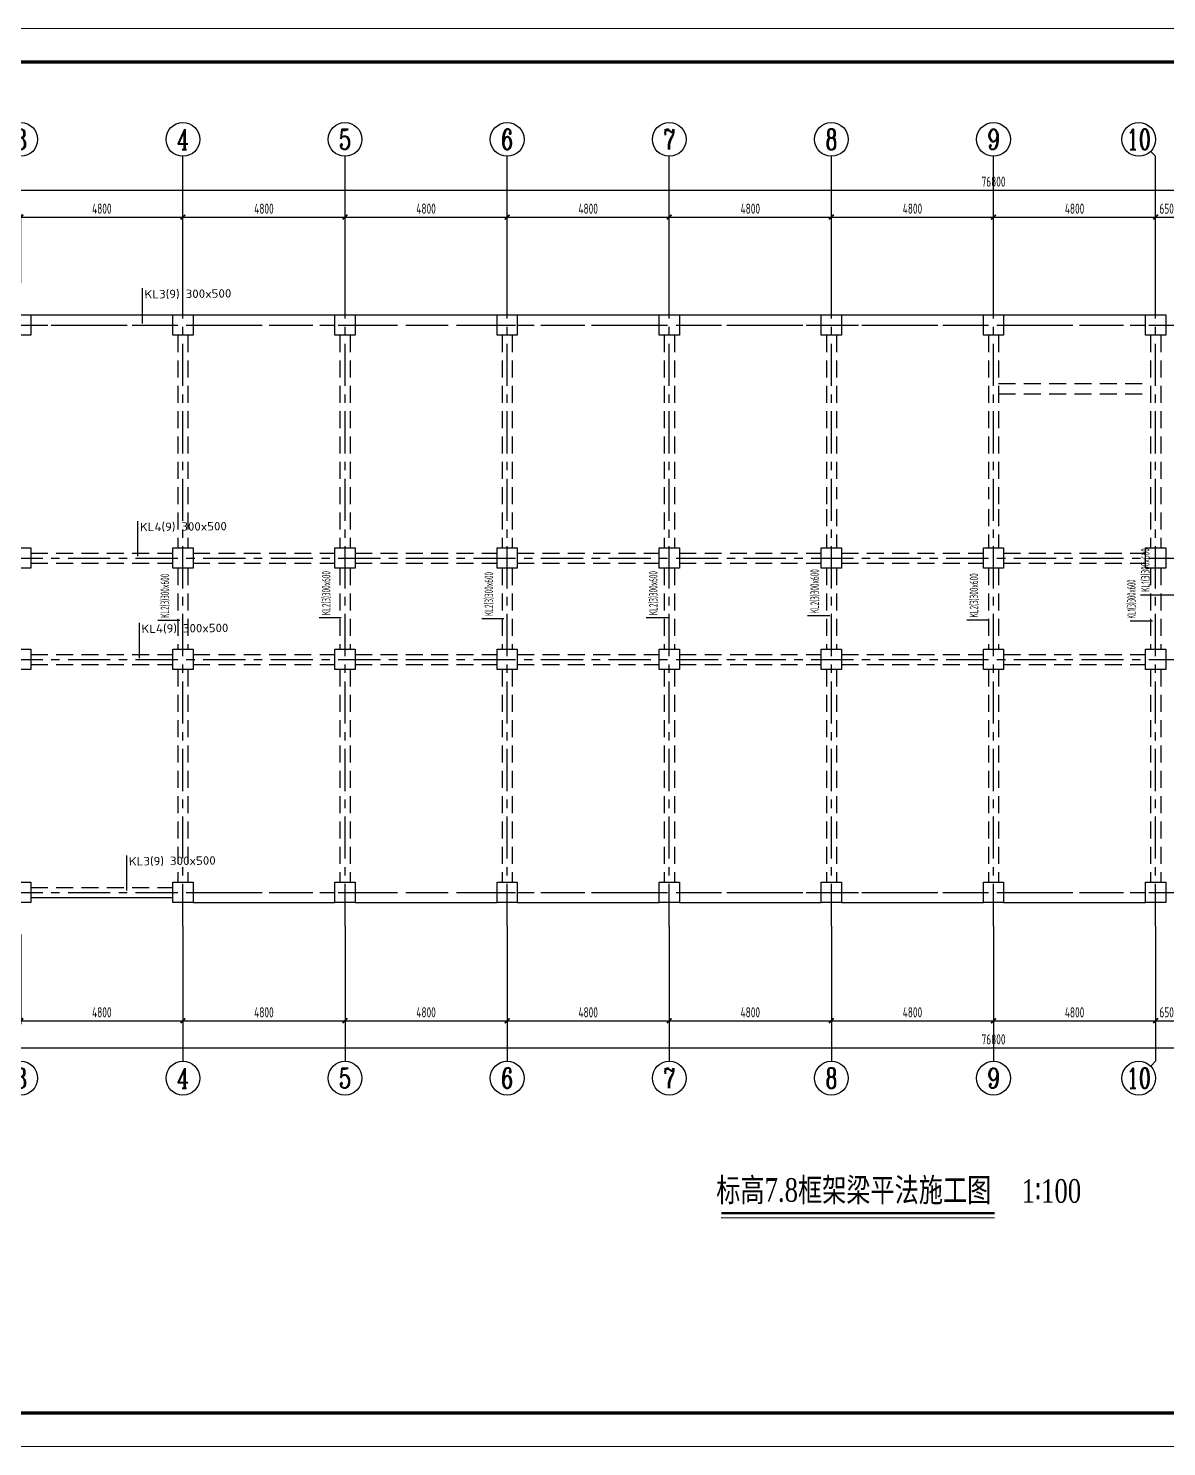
# Model space of a CAD drawing. Extents: x 50245 to 535158, y -325728 to -122983.
# Drawn here: x 326855 to 360555, y -211579 to -169579 of the extents above; entities that cross this region are included whole.
import ezdxf
from ezdxf.enums import TextEntityAlignment as Align

# ---------------------------------------------------------------- set-up
doc = ezdxf.new("R2010")
doc.units = 0
doc.header["$LTSCALE"] = 1000
doc.linetypes.add('CENTER', pattern=[2, 1.25, -0.25, 0.25, -0.25])
doc.linetypes.add('DASHED', pattern=[0.75, 0.5, -0.25])
doc.layers.get('0').update_dxf_attribs({"linetype": 'CONTINUOUS'})
doc.layers.get('Defpoints').update_dxf_attribs({"linetype": 'CONTINUOUS'})
for name, color, linetype in [('AXIS', 253, 'CENTER'), ('AXIS_DIM', 3, 'CONTINUOUS'), ('AXIS_NUM', 7, 'CONTINUOUS'), ('BEAM', 4, 'DASHED'), ('BEAM_CON', 4, 'CONTINUOUS'), ('COLU', 7, 'CONTINUOUS'), ('DIM_SYMB', 3, 'CONTINUOUS'), ('梁集中标注', 2, 'CONTINUOUS')]:
    doc.layers.add(name, color=color, linetype=linetype)
doc.layers.add('PUB_TITLE', color=7, linetype='CONTINUOUS', lineweight=0)
doc.styles.add('TSSD_Axis', font='complex.shx', dxfattribs={"width": 0.7, "bigfont": 'hztxt.shx'})
doc.styles.add('TSSD_Dimension', font='tssdeng.shx', dxfattribs={"width": 0.7, "bigfont": 'hztxt.shx'})
doc.styles.add('图签', font='times.ttf', dxfattribs={"width": 0.75})
doc.dimstyles.new('TSSD_100_100', dxfattribs={"dimtxt": 300, "dimasz": 100, "dimexe": 100, "dimexo": 250, "dimgap": 100, "dimtad": 1, "dimdec": 0, "dimzin": 0, "dimdsep": 46, "dimtxsty": 'TSSD_Dimension', "dimblk": 'ARCHTICK', "dimblk1": 'ARCHTICK', "dimblk2": 'ARCHTICK', "dimcen": 0, "dimdle": 100, "dimclrt": 7, "dimadec": 0, "dimazin": 0, "dimtfac": 1, "dimtdec": 0, "dimtix": 1, "dimtmove": 2, "dimatfit": 3, "dimfxl": 1, "dimtolj": 1, "dimtzin": 0, "dimarcsym": 0})

# ---------------------------------------------------------------- blocks, each defined once
blk = doc.blocks.new('ts_axno')
at = {"color": 0, "linetype": 'ByBlock', "lineweight": -2}
blk.add_circle((0, 0), 0.5, dxfattribs=at)
at = {"color": 0, "linetype": 'ByBlock', "lineweight": -2, "style": 'TSSD_Axis', "width": 0.7}
blk.add_attdef('A', text='', height=0.6, dxfattribs=at).set_placement((0, 0), align=Align.MIDDLE_CENTER)
blk = doc.blocks.new('_ArchTick')
at = {"color": 0, "linetype": 'ByBlock', "const_width": 0.5}
blk.add_lwpolyline([(-0.71, -0.71), (0.71, 0.71)], dxfattribs=at)
blk = doc.blocks.new('*D191')
at = {"layer": 'AXIS_DIM', "color": 0, "lineweight": -2, "transparency": 16777216}
for p, q in [((326630, -196417), (326630, -199067)), ((331430, -196417), (331430, -199067)), ((326530, -198967), (331530, -198967))]:
    blk.add_line(p, q, dxfattribs=at)
at = {"layer": 'Defpoints', "color": 0, "transparency": 16777216}
for p in [(326630, -196167), (331430, -196167), (331430, -198967)]:
    blk.add_point(p, dxfattribs=at)
at = {"layer": 'AXIS_DIM', "color": 0, "lineweight": -2, "transparency": 16777216, "xscale": 100, "yscale": 100, "zscale": 100, "rotation": 180}
blk.add_blockref('_ArchTick', (326630, -198967), dxfattribs=at)
at = {"layer": 'AXIS_DIM', "color": 0, "lineweight": -2, "transparency": 16777216, "xscale": 100, "yscale": 100, "zscale": 100}
blk.add_blockref('_ArchTick', (331430, -198967), dxfattribs=at)
at = {"layer": 'AXIS_DIM', "color": 7, "transparency": 16777216, "insert": (329030, -198717), "char_height": 300, "attachment_point": 5, "style": 'TSSD_Dimension'}
blk.add_mtext('\\A1;4800', dxfattribs=at)
blk = doc.blocks.new('*D192')
at = {"layer": 'AXIS_DIM', "color": 0, "lineweight": -2, "transparency": 16777216}
for p, q in [((331430, -196417), (331430, -199067)), ((336230, -196417), (336230, -199067)), ((331330, -198967), (336330, -198967))]:
    blk.add_line(p, q, dxfattribs=at)
at = {"layer": 'Defpoints', "color": 0, "transparency": 16777216}
for p in [(331430, -196167), (336230, -196167), (336230, -198967)]:
    blk.add_point(p, dxfattribs=at)
at = {"layer": 'AXIS_DIM', "color": 0, "lineweight": -2, "transparency": 16777216, "xscale": 100, "yscale": 100, "zscale": 100, "rotation": 180}
blk.add_blockref('_ArchTick', (331430, -198967), dxfattribs=at)
at = {"layer": 'AXIS_DIM', "color": 0, "lineweight": -2, "transparency": 16777216, "xscale": 100, "yscale": 100, "zscale": 100}
blk.add_blockref('_ArchTick', (336230, -198967), dxfattribs=at)
at = {"layer": 'AXIS_DIM', "color": 7, "transparency": 16777216, "insert": (333830, -198717), "char_height": 300, "attachment_point": 5, "style": 'TSSD_Dimension'}
blk.add_mtext('\\A1;4800', dxfattribs=at)
blk = doc.blocks.new('*D193')
at = {"layer": 'AXIS_DIM', "color": 0, "lineweight": -2, "transparency": 16777216}
for p, q in [((336230, -196417), (336230, -199067)), ((341030, -196417), (341030, -199067)), ((336130, -198967), (341130, -198967))]:
    blk.add_line(p, q, dxfattribs=at)
at = {"layer": 'Defpoints', "color": 0, "transparency": 16777216}
for p in [(336230, -196167), (341030, -196167), (341030, -198967)]:
    blk.add_point(p, dxfattribs=at)
at = {"layer": 'AXIS_DIM', "color": 0, "lineweight": -2, "transparency": 16777216, "xscale": 100, "yscale": 100, "zscale": 100, "rotation": 180}
blk.add_blockref('_ArchTick', (336230, -198967), dxfattribs=at)
at = {"layer": 'AXIS_DIM', "color": 0, "lineweight": -2, "transparency": 16777216, "xscale": 100, "yscale": 100, "zscale": 100}
blk.add_blockref('_ArchTick', (341030, -198967), dxfattribs=at)
at = {"layer": 'AXIS_DIM', "color": 7, "transparency": 16777216, "insert": (338630, -198717), "char_height": 300, "attachment_point": 5, "style": 'TSSD_Dimension'}
blk.add_mtext('\\A1;4800', dxfattribs=at)
blk = doc.blocks.new('*D194')
at = {"layer": 'AXIS_DIM', "color": 0, "lineweight": -2, "transparency": 16777216}
for p, q in [((341030, -196417), (341030, -199067)), ((345830, -196417), (345830, -199067)), ((340930, -198967), (345930, -198967))]:
    blk.add_line(p, q, dxfattribs=at)
at = {"layer": 'Defpoints', "color": 0, "transparency": 16777216}
for p in [(341030, -196167), (345830, -196167), (345830, -198967)]:
    blk.add_point(p, dxfattribs=at)
at = {"layer": 'AXIS_DIM', "color": 0, "lineweight": -2, "transparency": 16777216, "xscale": 100, "yscale": 100, "zscale": 100, "rotation": 180}
blk.add_blockref('_ArchTick', (341030, -198967), dxfattribs=at)
at = {"layer": 'AXIS_DIM', "color": 0, "lineweight": -2, "transparency": 16777216, "xscale": 100, "yscale": 100, "zscale": 100}
blk.add_blockref('_ArchTick', (345830, -198967), dxfattribs=at)
at = {"layer": 'AXIS_DIM', "color": 7, "transparency": 16777216, "insert": (343430, -198717), "char_height": 300, "attachment_point": 5, "style": 'TSSD_Dimension'}
blk.add_mtext('\\A1;4800', dxfattribs=at)
blk = doc.blocks.new('*D195')
at = {"layer": 'AXIS_DIM', "color": 0, "lineweight": -2, "transparency": 16777216}
for p, q in [((345830, -196417), (345830, -199067)), ((350630, -196417), (350630, -199067)), ((345730, -198967), (350730, -198967))]:
    blk.add_line(p, q, dxfattribs=at)
at = {"layer": 'Defpoints', "color": 0, "transparency": 16777216}
for p in [(345830, -196167), (350630, -196167), (350630, -198967)]:
    blk.add_point(p, dxfattribs=at)
at = {"layer": 'AXIS_DIM', "color": 0, "lineweight": -2, "transparency": 16777216, "xscale": 100, "yscale": 100, "zscale": 100, "rotation": 180}
blk.add_blockref('_ArchTick', (345830, -198967), dxfattribs=at)
at = {"layer": 'AXIS_DIM', "color": 0, "lineweight": -2, "transparency": 16777216, "xscale": 100, "yscale": 100, "zscale": 100}
blk.add_blockref('_ArchTick', (350630, -198967), dxfattribs=at)
at = {"layer": 'AXIS_DIM', "color": 7, "transparency": 16777216, "insert": (348230, -198717), "char_height": 300, "attachment_point": 5, "style": 'TSSD_Dimension'}
blk.add_mtext('\\A1;4800', dxfattribs=at)
blk = doc.blocks.new('*D196')
at = {"layer": 'AXIS_DIM', "color": 0, "lineweight": -2, "transparency": 16777216}
for p, q in [((350630, -196417), (350630, -199067)), ((355430, -196417), (355430, -199067)), ((350530, -198967), (355530, -198967))]:
    blk.add_line(p, q, dxfattribs=at)
at = {"layer": 'Defpoints', "color": 0, "transparency": 16777216}
for p in [(350630, -196167), (355430, -196167), (355430, -198967)]:
    blk.add_point(p, dxfattribs=at)
at = {"layer": 'AXIS_DIM', "color": 0, "lineweight": -2, "transparency": 16777216, "xscale": 100, "yscale": 100, "zscale": 100, "rotation": 180}
blk.add_blockref('_ArchTick', (350630, -198967), dxfattribs=at)
at = {"layer": 'AXIS_DIM', "color": 0, "lineweight": -2, "transparency": 16777216, "xscale": 100, "yscale": 100, "zscale": 100}
blk.add_blockref('_ArchTick', (355430, -198967), dxfattribs=at)
at = {"layer": 'AXIS_DIM', "color": 7, "transparency": 16777216, "insert": (353030, -198717), "char_height": 300, "attachment_point": 5, "style": 'TSSD_Dimension'}
blk.add_mtext('\\A1;4800', dxfattribs=at)
blk = doc.blocks.new('*D197')
at = {"layer": 'AXIS_DIM', "color": 0, "lineweight": -2, "transparency": 16777216}
for p, q in [((355430, -196417), (355430, -199067)), ((360230, -196417), (360230, -199067)), ((355330, -198967), (360330, -198967))]:
    blk.add_line(p, q, dxfattribs=at)
at = {"layer": 'Defpoints', "color": 0, "transparency": 16777216}
for p in [(355430, -196167), (360230, -196167), (360230, -198967)]:
    blk.add_point(p, dxfattribs=at)
at = {"layer": 'AXIS_DIM', "color": 0, "lineweight": -2, "transparency": 16777216, "xscale": 100, "yscale": 100, "zscale": 100, "rotation": 180}
blk.add_blockref('_ArchTick', (355430, -198967), dxfattribs=at)
at = {"layer": 'AXIS_DIM', "color": 0, "lineweight": -2, "transparency": 16777216, "xscale": 100, "yscale": 100, "zscale": 100}
blk.add_blockref('_ArchTick', (360230, -198967), dxfattribs=at)
at = {"layer": 'AXIS_DIM', "color": 7, "transparency": 16777216, "insert": (357830, -198717), "char_height": 300, "attachment_point": 5, "style": 'TSSD_Dimension'}
blk.add_mtext('\\A1;4800', dxfattribs=at)
blk = doc.blocks.new('*D198')
at = {"layer": 'AXIS_DIM', "color": 0, "lineweight": -2, "transparency": 16777216}
for p, q in [((360230, -196417), (360230, -199067)), ((360880, -196417), (360880, -199067)), ((360130, -198967), (360980, -198967))]:
    blk.add_line(p, q, dxfattribs=at)
at = {"layer": 'Defpoints', "color": 0, "transparency": 16777216}
for p in [(360230, -196167), (360880, -196167), (360880, -198967)]:
    blk.add_point(p, dxfattribs=at)
at = {"layer": 'AXIS_DIM', "color": 0, "lineweight": -2, "transparency": 16777216, "xscale": 100, "yscale": 100, "zscale": 100, "rotation": 180}
blk.add_blockref('_ArchTick', (360230, -198967), dxfattribs=at)
at = {"layer": 'AXIS_DIM', "color": 0, "lineweight": -2, "transparency": 16777216, "xscale": 100, "yscale": 100, "zscale": 100}
blk.add_blockref('_ArchTick', (360880, -198967), dxfattribs=at)
at = {"layer": 'AXIS_DIM', "color": 7, "transparency": 16777216, "insert": (360555, -198717), "char_height": 300, "attachment_point": 5, "style": 'TSSD_Dimension'}
blk.add_mtext('\\A1;650', dxfattribs=at)
blk = doc.blocks.new('*D206')
at = {"layer": 'AXIS_DIM', "color": 0, "lineweight": -2, "transparency": 16777216}
for p, q in [((317030, -196417), (317030, -199867)), ((393830, -196417), (393830, -199867)), ((316930, -199767), (393930, -199767))]:
    blk.add_line(p, q, dxfattribs=at)
at = {"layer": 'Defpoints', "color": 0, "transparency": 16777216}
for p in [(317030, -196167), (393830, -196167), (393830, -199767)]:
    blk.add_point(p, dxfattribs=at)
at = {"layer": 'AXIS_DIM', "color": 0, "lineweight": -2, "transparency": 16777216, "xscale": 100, "yscale": 100, "zscale": 100, "rotation": 180}
blk.add_blockref('_ArchTick', (317030, -199767), dxfattribs=at)
at = {"layer": 'AXIS_DIM', "color": 0, "lineweight": -2, "transparency": 16777216, "xscale": 100, "yscale": 100, "zscale": 100}
blk.add_blockref('_ArchTick', (393830, -199767), dxfattribs=at)
at = {"layer": 'AXIS_DIM', "color": 7, "transparency": 16777216, "insert": (355430, -199517), "char_height": 300, "attachment_point": 5, "style": 'TSSD_Dimension'}
blk.add_mtext('\\A1;76800', dxfattribs=at)
blk = doc.blocks.new('*D213')
at = {"layer": 'AXIS_DIM', "color": 0, "lineweight": -2, "transparency": 16777216}
for p, q in [((326630, -177117), (326630, -175067)), ((331430, -177117), (331430, -175067)), ((326530, -175167), (331530, -175167))]:
    blk.add_line(p, q, dxfattribs=at)
at = {"layer": 'Defpoints', "color": 0, "transparency": 16777216}
for p in [(331430, -175167), (326630, -177367), (331430, -177367)]:
    blk.add_point(p, dxfattribs=at)
at = {"layer": 'AXIS_DIM', "color": 0, "lineweight": -2, "transparency": 16777216, "xscale": 100, "yscale": 100, "zscale": 100, "rotation": 180}
blk.add_blockref('_ArchTick', (326630, -175167), dxfattribs=at)
at = {"layer": 'AXIS_DIM', "color": 0, "lineweight": -2, "transparency": 16777216, "xscale": 100, "yscale": 100, "zscale": 100}
blk.add_blockref('_ArchTick', (331430, -175167), dxfattribs=at)
at = {"layer": 'AXIS_DIM', "color": 7, "transparency": 16777216, "insert": (329030, -174917), "char_height": 300, "attachment_point": 5, "style": 'TSSD_Dimension'}
blk.add_mtext('\\A1;4800', dxfattribs=at)
blk = doc.blocks.new('*D214')
at = {"layer": 'AXIS_DIM', "color": 0, "lineweight": -2, "transparency": 16777216}
for p, q in [((331430, -177117), (331430, -175067)), ((336230, -177117), (336230, -175067)), ((331330, -175167), (336330, -175167))]:
    blk.add_line(p, q, dxfattribs=at)
at = {"layer": 'Defpoints', "color": 0, "transparency": 16777216}
for p in [(336230, -175167), (331430, -177367), (336230, -177367)]:
    blk.add_point(p, dxfattribs=at)
at = {"layer": 'AXIS_DIM', "color": 0, "lineweight": -2, "transparency": 16777216, "xscale": 100, "yscale": 100, "zscale": 100, "rotation": 180}
blk.add_blockref('_ArchTick', (331430, -175167), dxfattribs=at)
at = {"layer": 'AXIS_DIM', "color": 0, "lineweight": -2, "transparency": 16777216, "xscale": 100, "yscale": 100, "zscale": 100}
blk.add_blockref('_ArchTick', (336230, -175167), dxfattribs=at)
at = {"layer": 'AXIS_DIM', "color": 7, "transparency": 16777216, "insert": (333830, -174917), "char_height": 300, "attachment_point": 5, "style": 'TSSD_Dimension'}
blk.add_mtext('\\A1;4800', dxfattribs=at)
blk = doc.blocks.new('*D215')
at = {"layer": 'AXIS_DIM', "color": 0, "lineweight": -2, "transparency": 16777216}
for p, q in [((336230, -177117), (336230, -175067)), ((341030, -177117), (341030, -175067)), ((336130, -175167), (341130, -175167))]:
    blk.add_line(p, q, dxfattribs=at)
at = {"layer": 'Defpoints', "color": 0, "transparency": 16777216}
for p in [(341030, -175167), (336230, -177367), (341030, -177367)]:
    blk.add_point(p, dxfattribs=at)
at = {"layer": 'AXIS_DIM', "color": 0, "lineweight": -2, "transparency": 16777216, "xscale": 100, "yscale": 100, "zscale": 100, "rotation": 180}
blk.add_blockref('_ArchTick', (336230, -175167), dxfattribs=at)
at = {"layer": 'AXIS_DIM', "color": 0, "lineweight": -2, "transparency": 16777216, "xscale": 100, "yscale": 100, "zscale": 100}
blk.add_blockref('_ArchTick', (341030, -175167), dxfattribs=at)
at = {"layer": 'AXIS_DIM', "color": 7, "transparency": 16777216, "insert": (338630, -174917), "char_height": 300, "attachment_point": 5, "style": 'TSSD_Dimension'}
blk.add_mtext('\\A1;4800', dxfattribs=at)
blk = doc.blocks.new('*D216')
at = {"layer": 'AXIS_DIM', "color": 0, "lineweight": -2, "transparency": 16777216}
for p, q in [((341030, -177117), (341030, -175067)), ((345830, -177117), (345830, -175067)), ((340930, -175167), (345930, -175167))]:
    blk.add_line(p, q, dxfattribs=at)
at = {"layer": 'Defpoints', "color": 0, "transparency": 16777216}
for p in [(345830, -175167), (341030, -177367), (345830, -177367)]:
    blk.add_point(p, dxfattribs=at)
at = {"layer": 'AXIS_DIM', "color": 0, "lineweight": -2, "transparency": 16777216, "xscale": 100, "yscale": 100, "zscale": 100, "rotation": 180}
blk.add_blockref('_ArchTick', (341030, -175167), dxfattribs=at)
at = {"layer": 'AXIS_DIM', "color": 0, "lineweight": -2, "transparency": 16777216, "xscale": 100, "yscale": 100, "zscale": 100}
blk.add_blockref('_ArchTick', (345830, -175167), dxfattribs=at)
at = {"layer": 'AXIS_DIM', "color": 7, "transparency": 16777216, "insert": (343430, -174917), "char_height": 300, "attachment_point": 5, "style": 'TSSD_Dimension'}
blk.add_mtext('\\A1;4800', dxfattribs=at)
blk = doc.blocks.new('*D217')
at = {"layer": 'AXIS_DIM', "color": 0, "lineweight": -2, "transparency": 16777216}
for p, q in [((345830, -177117), (345830, -175067)), ((350630, -177117), (350630, -175067)), ((345730, -175167), (350730, -175167))]:
    blk.add_line(p, q, dxfattribs=at)
at = {"layer": 'Defpoints', "color": 0, "transparency": 16777216}
for p in [(350630, -175167), (345830, -177367), (350630, -177367)]:
    blk.add_point(p, dxfattribs=at)
at = {"layer": 'AXIS_DIM', "color": 0, "lineweight": -2, "transparency": 16777216, "xscale": 100, "yscale": 100, "zscale": 100, "rotation": 180}
blk.add_blockref('_ArchTick', (345830, -175167), dxfattribs=at)
at = {"layer": 'AXIS_DIM', "color": 0, "lineweight": -2, "transparency": 16777216, "xscale": 100, "yscale": 100, "zscale": 100}
blk.add_blockref('_ArchTick', (350630, -175167), dxfattribs=at)
at = {"layer": 'AXIS_DIM', "color": 7, "transparency": 16777216, "insert": (348230, -174917), "char_height": 300, "attachment_point": 5, "style": 'TSSD_Dimension'}
blk.add_mtext('\\A1;4800', dxfattribs=at)
blk = doc.blocks.new('*D218')
at = {"layer": 'AXIS_DIM', "color": 0, "lineweight": -2, "transparency": 16777216}
for p, q in [((350630, -177117), (350630, -175067)), ((355430, -177117), (355430, -175067)), ((350530, -175167), (355530, -175167))]:
    blk.add_line(p, q, dxfattribs=at)
at = {"layer": 'Defpoints', "color": 0, "transparency": 16777216}
for p in [(355430, -175167), (350630, -177367), (355430, -177367)]:
    blk.add_point(p, dxfattribs=at)
at = {"layer": 'AXIS_DIM', "color": 0, "lineweight": -2, "transparency": 16777216, "xscale": 100, "yscale": 100, "zscale": 100, "rotation": 180}
blk.add_blockref('_ArchTick', (350630, -175167), dxfattribs=at)
at = {"layer": 'AXIS_DIM', "color": 0, "lineweight": -2, "transparency": 16777216, "xscale": 100, "yscale": 100, "zscale": 100}
blk.add_blockref('_ArchTick', (355430, -175167), dxfattribs=at)
at = {"layer": 'AXIS_DIM', "color": 7, "transparency": 16777216, "insert": (353030, -174917), "char_height": 300, "attachment_point": 5, "style": 'TSSD_Dimension'}
blk.add_mtext('\\A1;4800', dxfattribs=at)
blk = doc.blocks.new('*D219')
at = {"layer": 'AXIS_DIM', "color": 0, "lineweight": -2, "transparency": 16777216}
for p, q in [((355430, -177117), (355430, -175067)), ((360230, -177117), (360230, -175067)), ((355330, -175167), (360330, -175167))]:
    blk.add_line(p, q, dxfattribs=at)
at = {"layer": 'Defpoints', "color": 0, "transparency": 16777216}
for p in [(360230, -175167), (355430, -177367), (360230, -177367)]:
    blk.add_point(p, dxfattribs=at)
at = {"layer": 'AXIS_DIM', "color": 0, "lineweight": -2, "transparency": 16777216, "xscale": 100, "yscale": 100, "zscale": 100, "rotation": 180}
blk.add_blockref('_ArchTick', (355430, -175167), dxfattribs=at)
at = {"layer": 'AXIS_DIM', "color": 0, "lineweight": -2, "transparency": 16777216, "xscale": 100, "yscale": 100, "zscale": 100}
blk.add_blockref('_ArchTick', (360230, -175167), dxfattribs=at)
at = {"layer": 'AXIS_DIM', "color": 7, "transparency": 16777216, "insert": (357830, -174917), "char_height": 300, "attachment_point": 5, "style": 'TSSD_Dimension'}
blk.add_mtext('\\A1;4800', dxfattribs=at)
blk = doc.blocks.new('*D220')
at = {"layer": 'AXIS_DIM', "color": 0, "lineweight": -2, "transparency": 16777216}
for p, q in [((360230, -177117), (360230, -175067)), ((360880, -177117), (360880, -175067)), ((360130, -175167), (360980, -175167))]:
    blk.add_line(p, q, dxfattribs=at)
at = {"layer": 'Defpoints', "color": 0, "transparency": 16777216}
for p in [(360880, -175167), (360230, -177367), (360880, -177367)]:
    blk.add_point(p, dxfattribs=at)
at = {"layer": 'AXIS_DIM', "color": 0, "lineweight": -2, "transparency": 16777216, "xscale": 100, "yscale": 100, "zscale": 100, "rotation": 180}
blk.add_blockref('_ArchTick', (360230, -175167), dxfattribs=at)
at = {"layer": 'AXIS_DIM', "color": 0, "lineweight": -2, "transparency": 16777216, "xscale": 100, "yscale": 100, "zscale": 100}
blk.add_blockref('_ArchTick', (360880, -175167), dxfattribs=at)
at = {"layer": 'AXIS_DIM', "color": 7, "transparency": 16777216, "insert": (360555, -174917), "char_height": 300, "attachment_point": 5, "style": 'TSSD_Dimension'}
blk.add_mtext('\\A1;650', dxfattribs=at)
blk = doc.blocks.new('*D228')
at = {"layer": 'AXIS_DIM', "color": 0, "lineweight": -2, "transparency": 16777216}
for p, q in [((317030, -177117), (317030, -174267)), ((393830, -177117), (393830, -174267)), ((316930, -174367), (393930, -174367))]:
    blk.add_line(p, q, dxfattribs=at)
at = {"layer": 'Defpoints', "color": 0, "transparency": 16777216}
for p in [(393830, -174367), (317030, -177367), (393830, -177367)]:
    blk.add_point(p, dxfattribs=at)
at = {"layer": 'AXIS_DIM', "color": 0, "lineweight": -2, "transparency": 16777216, "xscale": 100, "yscale": 100, "zscale": 100, "rotation": 180}
blk.add_blockref('_ArchTick', (317030, -174367), dxfattribs=at)
at = {"layer": 'AXIS_DIM', "color": 0, "lineweight": -2, "transparency": 16777216, "xscale": 100, "yscale": 100, "zscale": 100}
blk.add_blockref('_ArchTick', (393830, -174367), dxfattribs=at)
at = {"layer": 'AXIS_DIM', "color": 7, "transparency": 16777216, "insert": (355430, -174117), "char_height": 300, "attachment_point": 5, "style": 'TSSD_Dimension'}
blk.add_mtext('\\A1;76800', dxfattribs=at)

msp = doc.modelspace()

# ---------------------------------------------------------------- linework, layer by layer
at = {"layer": 'AXIS'}
for p, q in [((331430.3, -196167.1), (331430.3, -177367.1)), ((336230.3, -196167.1), (336230.3, -177367.1)), ((341030.3, -196167.1), (341030.3, -177367.1)), ((345830.3, -196167.1), (345830.3, -177367.1)), ((350630.3, -196167.1), (350630.3, -177367.1)), ((355430.3, -196167.1), (355430.3, -177367.1)), ((360230.3, -196167.1), (360230.3, -177367.1)), ((316030.3, -178367.1), (394830.3, -178367.1)), ((316030.3, -185267.1), (394830.3, -185267.1)), ((316030.3, -185267.1), (394830.3, -185267.1)), ((316030.3, -188267.1), (394830.3, -188267.1)), ((316030.3, -188267.1), (394830.3, -188267.1)), ((316030.3, -195167.1), (394830.3, -195167.1)), ((316030.3, -195167.1), (394830.3, -195167.1))]:
    msp.add_line(p, q, dxfattribs=at)
at = {"layer": 'AXIS_NUM'}
for p, q in [((331430.3, -177367.1), (331430.3, -173367.1)), ((336230.3, -177367.1), (336230.3, -173367.1)), ((341030.3, -177367.1), (341030.3, -173367.1)), ((345830.3, -177367.1), (345830.3, -173367.1)), ((350630.3, -177367.1), (350630.3, -173367.1)), ((355430.3, -177367.1), (355430.3, -173367.1)), ((360230.3, -173367.1), (360083.9, -173220.7)), ((360230.3, -177367.1), (360230.3, -173367.1)), ((331430.3, -196167.1), (331430.3, -200167.1)), ((336230.3, -196167.1), (336230.3, -200167.1)), ((341030.3, -196167.1), (341030.3, -200167.1)), ((345830.3, -196167.1), (345830.3, -200167.1)), ((350630.3, -196167.1), (350630.3, -200167.1)), ((355430.3, -196167.1), (355430.3, -200167.1)), ((360230.3, -196167.1), (360230.3, -200167.1)), ((360230.3, -200167.1), (360083.9, -200313.5))]:
    msp.add_line(p, q, dxfattribs=at)
at = {"layer": 'BEAM'}
for p, q in [((326930.3, -178367.1), (331130.3, -178367.1)), ((331730.3, -178367.1), (335930.3, -178367.1)), ((336530.3, -178367.1), (340730.3, -178367.1)), ((341330.3, -178367.1), (345530.3, -178367.1)), ((346130.3, -178367.1), (350330.3, -178367.1)), ((350930.3, -178367.1), (355130.3, -178367.1)), ((355730.3, -178367.1), (359930.3, -178367.1)), ((331280.3, -178667.1), (331280.3, -184967.1)), ((331580.3, -178667.1), (331580.3, -184967.1)), ((336080.3, -178667.1), (336080.3, -184967.1)), ((336380.3, -178667.1), (336380.3, -184967.1)), ((340880.3, -178667.1), (340880.3, -184967.1)), ((341180.3, -178667.1), (341180.3, -184967.1)), ((345680.3, -178667.1), (345680.3, -184967.1)), ((345980.3, -178667.1), (345980.3, -184967.1)), ((350480.3, -178667.1), (350480.3, -183817.1)), ((350780.3, -178667.1), (350780.3, -183517.1)), ((355280.3, -178667.1), (355280.3, -183517.1)), ((355580.3, -178667.1), (355580.3, -183817.1)), ((360080.3, -178667.1), (360080.3, -184967.1)), ((360380.3, -178667.1), (360380.3, -184967.1)), ((355580.3, -180097.1), (360080.3, -180097.1)), ((355580.3, -180397.1), (360080.3, -180397.1)), ((350480.3, -183817.1), (350480.3, -184967.1)), ((350780.3, -183817.1), (350780.3, -184967.1)), ((355280.3, -183817.1), (355280.3, -184967.1)), ((355580.3, -183817.1), (355580.3, -184967.1)), ((326930.3, -185117.1), (331130.3, -185117.1)), ((331730.3, -185117.1), (335930.3, -185117.1)), ((336530.3, -185117.1), (340730.3, -185117.1)), ((341330.3, -185117.1), (345530.3, -185117.1)), ((346130.3, -185117.1), (350330.3, -185117.1)), ((350930.3, -185117.1), (355130.3, -185117.1)), ((355730.3, -185117.1), (359930.3, -185117.1)), ((326930.3, -185417.1), (331130.3, -185417.1)), ((331280.3, -185567.1), (331280.3, -187967.1)), ((331580.3, -185567.1), (331580.3, -187967.1)), ((331730.3, -185417.1), (335930.3, -185417.1)), ((336080.3, -185567.1), (336080.3, -187967.1)), ((336380.3, -185567.1), (336380.3, -187967.1)), ((336530.3, -185417.1), (340730.3, -185417.1)), ((340880.3, -185567.1), (340880.3, -187967.1)), ((341180.3, -185567.1), (341180.3, -187967.1)), ((341330.3, -185417.1), (345530.3, -185417.1)), ((345680.3, -185567.1), (345680.3, -187967.1)), ((345980.3, -185567.1), (345980.3, -187967.1)), ((346130.3, -185417.1), (350330.3, -185417.1)), ((350480.3, -185567.1), (350480.3, -187967.1)), ((350780.3, -185567.1), (350780.3, -187967.1)), ((350930.3, -185417.1), (355130.3, -185417.1)), ((355280.3, -185567.1), (355280.3, -187967.1)), ((355580.3, -185567.1), (355580.3, -187967.1)), ((355730.3, -185417.1), (359930.3, -185417.1)), ((360080.3, -185567.1), (360080.3, -187967.1)), ((360380.3, -185567.1), (360380.3, -187967.1)), ((326930.3, -188117.1), (331130.3, -188117.1)), ((331730.3, -188117.1), (335930.3, -188117.1)), ((336530.3, -188117.1), (340730.3, -188117.1)), ((341330.3, -188117.1), (345530.3, -188117.1)), ((346130.3, -188117.1), (350330.3, -188117.1)), ((350930.3, -188117.1), (355130.3, -188117.1)), ((355730.3, -188117.1), (359930.3, -188117.1)), ((326930.3, -188417.1), (331130.3, -188417.1)), ((331280.3, -188567.1), (331280.3, -194867.1)), ((331580.3, -188567.1), (331580.3, -194867.1)), ((331730.3, -188417.1), (335930.3, -188417.1)), ((336080.3, -188567.1), (336080.3, -194867.1)), ((336380.3, -188567.1), (336380.3, -194867.1)), ((336530.3, -188417.1), (340730.3, -188417.1)), ((340880.3, -188567.1), (340880.3, -194867.1)), ((341180.3, -188567.1), (341180.3, -194867.1)), ((341330.3, -188417.1), (345530.3, -188417.1)), ((345680.3, -188567.1), (345680.3, -194867.1)), ((345980.3, -188567.1), (345980.3, -194867.1)), ((346130.3, -188417.1), (350330.3, -188417.1)), ((350480.3, -188567.1), (350480.3, -194867.1)), ((350780.3, -188567.1), (350780.3, -194867.1)), ((350930.3, -188417.1), (355130.3, -188417.1)), ((355280.3, -188567.1), (355280.3, -194867.1)), ((355580.3, -188567.1), (355580.3, -194867.1)), ((355730.3, -188417.1), (359930.3, -188417.1)), ((360080.3, -188567.1), (360080.3, -194867.1)), ((360380.3, -188567.1), (360380.3, -194867.1)), ((326930.3, -195017.1), (331130.3, -195017.1)), ((331730.3, -195167.1), (335930.3, -195167.1)), ((336530.3, -195167.1), (340730.3, -195167.1)), ((341330.3, -195167.1), (345530.3, -195167.1)), ((346130.3, -195167.1), (350330.3, -195167.1)), ((350930.3, -195167.1), (355130.3, -195167.1)), ((355730.3, -195167.1), (359930.3, -195167.1))]:
    msp.add_line(p, q, dxfattribs=at)
at = {"layer": 'BEAM_CON'}
for p, q in [((326930.3, -178067.1), (331130.3, -178067.1)), ((331730.3, -178067.1), (335930.3, -178067.1)), ((336530.3, -178067.1), (340730.3, -178067.1)), ((341330.3, -178067.1), (345530.3, -178067.1)), ((346130.3, -178067.1), (350330.3, -178067.1)), ((350930.3, -178067.1), (355130.3, -178067.1)), ((355730.3, -178067.1), (359930.3, -178067.1)), ((326930.3, -195317.1), (331130.3, -195317.1)), ((331730.3, -195467.1), (335930.3, -195467.1)), ((336530.3, -195467.1), (340730.3, -195467.1)), ((341330.3, -195467.1), (345530.3, -195467.1)), ((346130.3, -195467.1), (350330.3, -195467.1)), ((350930.3, -195467.1), (355130.3, -195467.1)), ((355730.3, -195467.1), (359930.3, -195467.1))]:
    msp.add_line(p, q, dxfattribs=at)
at = {"layer": 'COLU'}
for points in [[(326330.3, -178067.1), (326930.3, -178067.1), (326930.3, -178667.1), (326330.3, -178667.1)], [(331130.3, -178067.1), (331730.3, -178067.1), (331730.3, -178667.1), (331130.3, -178667.1)], [(335930.3, -178067.1), (336530.3, -178067.1), (336530.3, -178667.1), (335930.3, -178667.1)], [(340730.3, -178067.1), (341330.3, -178067.1), (341330.3, -178667.1), (340730.3, -178667.1)], [(345530.3, -178067.1), (346130.3, -178067.1), (346130.3, -178667.1), (345530.3, -178667.1)], [(350330.3, -178067.1), (350930.3, -178067.1), (350930.3, -178667.1), (350330.3, -178667.1)], [(355130.3, -178067.1), (355730.3, -178067.1), (355730.3, -178667.1), (355130.3, -178667.1)], [(359930.3, -178067.1), (360530.3, -178067.1), (360530.3, -178667.1), (359930.3, -178667.1)], [(326330.3, -184967.1), (326930.3, -184967.1), (326930.3, -185567.1), (326330.3, -185567.1)], [(331130.3, -184967.1), (331730.3, -184967.1), (331730.3, -185567.1), (331130.3, -185567.1)], [(335930.3, -184967.1), (336530.3, -184967.1), (336530.3, -185567.1), (335930.3, -185567.1)], [(340730.3, -184967.1), (341330.3, -184967.1), (341330.3, -185567.1), (340730.3, -185567.1)], [(345530.3, -184967.1), (346130.3, -184967.1), (346130.3, -185567.1), (345530.3, -185567.1)], [(350330.3, -184967.1), (350930.3, -184967.1), (350930.3, -185567.1), (350330.3, -185567.1)], [(355130.3, -184967.1), (355730.3, -184967.1), (355730.3, -185567.1), (355130.3, -185567.1)], [(359930.3, -184967.1), (360530.3, -184967.1), (360530.3, -185567.1), (359930.3, -185567.1)], [(326330.3, -187967.1), (326930.3, -187967.1), (326930.3, -188567.1), (326330.3, -188567.1)], [(331130.3, -187967.1), (331730.3, -187967.1), (331730.3, -188567.1), (331130.3, -188567.1)], [(335930.3, -187967.1), (336530.3, -187967.1), (336530.3, -188567.1), (335930.3, -188567.1)], [(340730.3, -187967.1), (341330.3, -187967.1), (341330.3, -188567.1), (340730.3, -188567.1)], [(345530.3, -187967.1), (346130.3, -187967.1), (346130.3, -188567.1), (345530.3, -188567.1)], [(350330.3, -187967.1), (350930.3, -187967.1), (350930.3, -188567.1), (350330.3, -188567.1)], [(355130.3, -187967.1), (355730.3, -187967.1), (355730.3, -188567.1), (355130.3, -188567.1)], [(359930.3, -187967.1), (360530.3, -187967.1), (360530.3, -188567.1), (359930.3, -188567.1)], [(326330.3, -194867.1), (326930.3, -194867.1), (326930.3, -195467.1), (326330.3, -195467.1)], [(331130.3, -194867.1), (331730.3, -194867.1), (331730.3, -195467.1), (331130.3, -195467.1)], [(335930.3, -194867.1), (336530.3, -194867.1), (336530.3, -195467.1), (335930.3, -195467.1)], [(340730.3, -194867.1), (341330.3, -194867.1), (341330.3, -195467.1), (340730.3, -195467.1)], [(345530.3, -194867.1), (346130.3, -194867.1), (346130.3, -195467.1), (345530.3, -195467.1)], [(350330.3, -194867.1), (350930.3, -194867.1), (350930.3, -195467.1), (350330.3, -195467.1)], [(355130.3, -194867.1), (355730.3, -194867.1), (355730.3, -195467.1), (355130.3, -195467.1)], [(359930.3, -194867.1), (360530.3, -194867.1), (360530.3, -195467.1), (359930.3, -195467.1)]]:
    msp.add_lwpolyline(points, close=True, dxfattribs=at)
at = {"layer": 'DIM_SYMB', "const_width": 70}
msp.add_lwpolyline([(347367.8, -204663.8), (355463.4, -204664.8)], dxfattribs=at)
at = {"layer": 'DIM_SYMB'}
msp.add_lwpolyline([(347367.7, -204795.1), (355463.4, -204804.8)], dxfattribs=at)
at = {"layer": 'PUB_TITLE'}
msp.add_lwpolyline([(299270.4, -211579), (403370.4, -211579), (403370.4, -169579), (299270.4, -169579)], close=True, dxfattribs=at)
at = {"layer": 'PUB_TITLE', "const_width": 100}
msp.add_lwpolyline([(301770.4, -210579), (402370.4, -210579), (402370.4, -170579), (301770.4, -170579)], close=True, dxfattribs=at)
at = {"layer": '梁集中标注'}
for p, q in [((330232.9, -178319.3), (330232.9, -177276.4)), ((330099.4, -185211.7), (330099.4, -184168.8)), ((360962.9, -186366.1), (359783.6, -186366.1)), ((330144.5, -188224.8), (330144.5, -187181.9)), ((331344.2, -187116), (330686.3, -187116)), ((336119, -187034.4), (335461.1, -187034.4)), ((340935, -187061.3), (340277.1, -187061.3)), ((345805.3, -187033.8), (345147.4, -187033.8)), ((350581.1, -186979.4), (349923.2, -186979.4)), ((355298.6, -187101.3), (354640.7, -187101.3)), ((360136, -187138.5), (359478.1, -187138.5)), ((329769.4, -195113.1), (329769.4, -194070.2))]:
    msp.add_line(p, q, dxfattribs=at)

# ---------------------------------------------------------------- block references
at = {"layer": 'AXIS_NUM'}
ref = msp.add_blockref('ts_axno', (326630.3, -172867.1), dxfattribs=dict(at, xscale=1000, yscale=1000, zscale=1000))
ref.add_attrib('3', '3', dxfattribs={"height": 600, "style": 'TSSD_Axis', "width": 0.7}).set_placement((326630.3, -172867.1), align=Align.MIDDLE_CENTER)
ref = msp.add_blockref('ts_axno', (331430.3, -172867.1), dxfattribs=dict(at, xscale=1000, yscale=1000, zscale=1000))
ref.add_attrib('4', '4', dxfattribs={"height": 600, "style": 'TSSD_Axis', "width": 0.7}).set_placement((331430.3, -172867.1), align=Align.MIDDLE_CENTER)
ref = msp.add_blockref('ts_axno', (336230.3, -172867.1), dxfattribs=dict(at, xscale=1000, yscale=1000, zscale=1000))
ref.add_attrib('5', '5', dxfattribs={"height": 600, "style": 'TSSD_Axis', "width": 0.7}).set_placement((336230.3, -172867.1), align=Align.MIDDLE_CENTER)
ref = msp.add_blockref('ts_axno', (341030.3, -172867.1), dxfattribs=dict(at, xscale=1000, yscale=1000, zscale=1000))
ref.add_attrib('6', '6', dxfattribs={"height": 600, "style": 'TSSD_Axis', "width": 0.7}).set_placement((341030.3, -172867.1), align=Align.MIDDLE_CENTER)
ref = msp.add_blockref('ts_axno', (345830.3, -172867.1), dxfattribs=dict(at, xscale=1000, yscale=1000, zscale=1000))
ref.add_attrib('7', '7', dxfattribs={"height": 600, "style": 'TSSD_Axis', "width": 0.7}).set_placement((345830.3, -172867.1), align=Align.MIDDLE_CENTER)
ref = msp.add_blockref('ts_axno', (350630.3, -172867.1), dxfattribs=dict(at, xscale=1000, yscale=1000, zscale=1000))
ref.add_attrib('8', '8', dxfattribs={"height": 600, "style": 'TSSD_Axis', "width": 0.7}).set_placement((350630.3, -172867.1), align=Align.MIDDLE_CENTER)
ref = msp.add_blockref('ts_axno', (355430.3, -172867.1), dxfattribs=dict(at, xscale=1000, yscale=1000, zscale=1000))
ref.add_attrib('9', '9', dxfattribs={"height": 600, "style": 'TSSD_Axis', "width": 0.7}).set_placement((355430.3, -172867.1), align=Align.MIDDLE_CENTER)
ref = msp.add_blockref('ts_axno', (359730.3, -172867.1), dxfattribs=dict(at, xscale=1000, yscale=1000, zscale=1000))
ref.add_attrib('10', '10', dxfattribs={"height": 600, "style": 'TSSD_Axis', "width": 0.7}).set_placement((359730.3, -172867.1), align=Align.MIDDLE_CENTER)
ref = msp.add_blockref('ts_axno', (326630.3, -200667.1), dxfattribs=dict(at, xscale=1000, yscale=1000, zscale=1000))
ref.add_attrib('3', '3', dxfattribs={"height": 600, "style": 'TSSD_Axis', "width": 0.7}).set_placement((326630.3, -200667.1), align=Align.MIDDLE_CENTER)
ref = msp.add_blockref('ts_axno', (331430.3, -200667.1), dxfattribs=dict(at, xscale=1000, yscale=1000, zscale=1000))
ref.add_attrib('4', '4', dxfattribs={"height": 600, "style": 'TSSD_Axis', "width": 0.7}).set_placement((331430.3, -200667.1), align=Align.MIDDLE_CENTER)
ref = msp.add_blockref('ts_axno', (336230.3, -200667.1), dxfattribs=dict(at, xscale=1000, yscale=1000, zscale=1000))
ref.add_attrib('5', '5', dxfattribs={"height": 600, "style": 'TSSD_Axis', "width": 0.7}).set_placement((336230.3, -200667.1), align=Align.MIDDLE_CENTER)
ref = msp.add_blockref('ts_axno', (341030.3, -200667.1), dxfattribs=dict(at, xscale=1000, yscale=1000, zscale=1000))
ref.add_attrib('6', '6', dxfattribs={"height": 600, "style": 'TSSD_Axis', "width": 0.7}).set_placement((341030.3, -200667.1), align=Align.MIDDLE_CENTER)
ref = msp.add_blockref('ts_axno', (345830.3, -200667.1), dxfattribs=dict(at, xscale=1000, yscale=1000, zscale=1000))
ref.add_attrib('7', '7', dxfattribs={"height": 600, "style": 'TSSD_Axis', "width": 0.7}).set_placement((345830.3, -200667.1), align=Align.MIDDLE_CENTER)
ref = msp.add_blockref('ts_axno', (350630.3, -200667.1), dxfattribs=dict(at, xscale=1000, yscale=1000, zscale=1000))
ref.add_attrib('8', '8', dxfattribs={"height": 600, "style": 'TSSD_Axis', "width": 0.7}).set_placement((350630.3, -200667.1), align=Align.MIDDLE_CENTER)
ref = msp.add_blockref('ts_axno', (355430.3, -200667.1), dxfattribs=dict(at, xscale=1000, yscale=1000, zscale=1000))
ref.add_attrib('9', '9', dxfattribs={"height": 600, "style": 'TSSD_Axis', "width": 0.7}).set_placement((355430.3, -200667.1), align=Align.MIDDLE_CENTER)
ref = msp.add_blockref('ts_axno', (359730.3, -200667.1), dxfattribs=dict(at, xscale=1000, yscale=1000, zscale=1000))
ref.add_attrib('10', '10', dxfattribs={"height": 600, "style": 'TSSD_Axis', "width": 0.7}).set_placement((359730.3, -200667.1), align=Align.MIDDLE_CENTER)

# ---------------------------------------------------------------- texts
at = {"color": 7, "lineweight": -3, "style": '图签', "width": 0.75}
for s, height, p in [('标高7.8框架梁平法施工图', 699.031, (351292.1, -203964.4)), ('1∶100', 699.03, (357143.8, -204006.3))]:
    msp.add_text(s, height=height, dxfattribs=at).set_placement(p, align=Align.MIDDLE)
at = {"layer": '梁集中标注', "style": 'TSSD_Dimension'}
for s, rotation, width, p, p2 in [('KL3(9) 300x500', 0.63188, 1.020808, (330294.1, -177579), (332866.6, -177550.6)), ('KL4(9) 300x500', 0.63188, 1.020808, (330160.6, -184471.4), (332733.1, -184443)), ('KL1(3)300x600             ', 90, 0.629016, (360050.1, -186264.2), (360050.1, -183691.7)), ('KL2(3)300x600             ', 90, 0.629016, (350258.5, -186900.4), (350258.5, -184327.9)), ('KL2(3)300x600             ', 90, 0.629016, (331021.6, -187037), (331021.6, -184464.5)), ('KL2(3)300x600             ', 90, 0.629016, (335796.5, -186955.3), (335796.5, -184382.8)), ('KL2(3)300x600             ', 90, 0.629016, (340612.4, -186982.3), (340612.4, -184409.8)), ('KL2(3)300x600             ', 90, 0.629016, (345482.8, -186954.8), (345482.8, -184382.3)), ('KL2(3)300x600             ', 90, 0.629016, (354976, -187022.3), (354976, -184449.8)), ('KL1(3)300x600                ', 90.11614, 0.575805, (359638.8, -187059.5), (359633.6, -184487)), ('KL4(9) 300x500', 0.63188, 1.020808, (330205.8, -187484.5), (332778.3, -187456.1)), ('KL3(9) 300x500', 0.63188, 1.020808, (329830.6, -194372.8), (332403.1, -194344.4))]:
    msp.add_text(s, height=250, rotation=rotation, dxfattribs=dict(at, width=width)).set_placement(p, p2, align=Align.FIT)

# ---------------------------------------------------------------- dimensions: what is measured, and where the dimension line sits
at = {"layer": 'AXIS_DIM'}
for base, p1, p2, picture, middle in [((393830.3, -174367.1), (317030.3, -177367.1), (393830.3, -177367.1), '*D228', (355430.3, -174117.1)), ((331430.3, -175167.1), (326630.3, -177367.1), (331430.3, -177367.1), '*D213', (329030.3, -174917.1)), ((336230.3, -175167.1), (331430.3, -177367.1), (336230.3, -177367.1), '*D214', (333830.3, -174917.1)), ((341030.3, -175167.1), (336230.3, -177367.1), (341030.3, -177367.1), '*D215', (338630.3, -174917.1)), ((345830.3, -175167.1), (341030.3, -177367.1), (345830.3, -177367.1), '*D216', (343430.3, -174917.1)), ((350630.3, -175167.1), (345830.3, -177367.1), (350630.3, -177367.1), '*D217', (348230.3, -174917.1)), ((355430.3, -175167.1), (350630.3, -177367.1), (355430.3, -177367.1), '*D218', (353030.3, -174917.1)), ((360230.3, -175167.1), (355430.3, -177367.1), (360230.3, -177367.1), '*D219', (357830.3, -174917.1)), ((360880.3, -175167.1), (360230.3, -177367.1), (360880.3, -177367.1), '*D220', (360555.3, -174917.1))]:
    dim = msp.add_linear_dim(base=base, p1=p1, p2=p2, dimstyle='TSSD_100_100', dxfattribs=at)
    dim.commit()
    dim.dimension.update_dxf_attribs({"geometry": picture, "text_midpoint": middle})
for base, p1, p2, picture, middle in [((393830.3, -199767.1), (317030.3, -196167.1), (393830.3, -196167.1), '*D206', (355430.3, -199517.1)), ((331430.3, -198967.1), (326630.3, -196167.1), (331430.3, -196167.1), '*D191', (329030.3, -198717.1)), ((336230.3, -198967.1), (331430.3, -196167.1), (336230.3, -196167.1), '*D192', (333830.3, -198717.1)), ((341030.3, -198967.1), (336230.3, -196167.1), (341030.3, -196167.1), '*D193', (338630.3, -198717.1)), ((345830.3, -198967.1), (341030.3, -196167.1), (345830.3, -196167.1), '*D194', (343430.3, -198717.1)), ((350630.3, -198967.1), (345830.3, -196167.1), (350630.3, -196167.1), '*D195', (348230.3, -198717.1)), ((355430.3, -198967.1), (350630.3, -196167.1), (355430.3, -196167.1), '*D196', (353030.3, -198717.1)), ((360230.3, -198967.1), (355430.3, -196167.1), (360230.3, -196167.1), '*D197', (357830.3, -198717.1)), ((360880.3, -198967.1), (360230.3, -196167.1), (360880.3, -196167.1), '*D198', (360555.3, -198717.1))]:
    dim = msp.add_linear_dim(base=base, p1=p1, p2=p2, angle=180, dimstyle='TSSD_100_100', dxfattribs=at)
    dim.commit()
    dim.dimension.update_dxf_attribs({"geometry": picture, "text_midpoint": middle})

doc.saveas('drawing.dxf')
